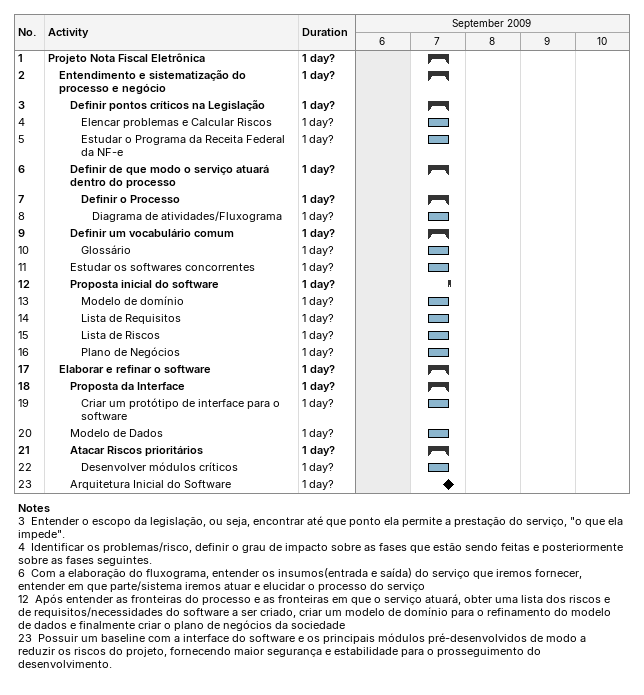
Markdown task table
| ID | Level | Task | Duration | Start | Finish |
|---|---|---|---|---|---|
| 1 | 1 | **Projeto Nota Fiscal Eletrônica** | 1d? | 2009-09-07 | 2009-09-07 |
| 2 | 2 | **Entendimento e sistematização do processo e negócio** | 1d? | 2009-09-07 | 2009-09-07 |
| 3 | 3 | **Definir pontos críticos na Legislação** | 1d? | 2009-09-07 | 2009-09-07 |
| 4 | 4 | Elencar problemas e Calcular Riscos | 1d? | 2009-09-07 | 2009-09-07 |
| 5 | 4 | Estudar o Programa da Receita Federal da NF-e | 1d? | 2009-09-07 | 2009-09-07 |
| 6 | 3 | **Definir de que modo o serviço atuará dentro do processo** | 1d? | 2009-09-07 | 2009-09-07 |
| 7 | 4 | **Definir o Processo** | 1d? | 2009-09-07 | 2009-09-07 |
| 8 | 5 | Diagrama de atividades/Fluxograma | 1d? | 2009-09-07 | 2009-09-07 |
| 9 | 3 | **Definir um vocabulário comum** | 1d? | 2009-09-07 | 2009-09-07 |
| 10 | 4 | Glossário | 1d? | 2009-09-07 | 2009-09-07 |
| 11 | 3 | Estudar os softwares concorrentes | 1d? | 2009-09-07 | 2009-09-07 |
| 12 | 3 | **Proposta inicial do software** | 1d? | 2009-09-07 | 2009-09-07 |
| 13 | 4 | Modelo de domínio | 1d? | 2009-09-07 | 2009-09-07 |
| 14 | 4 | Lista de Requisitos | 1d? | 2009-09-07 | 2009-09-07 |
| 15 | 4 | Lista de Riscos | 1d? | 2009-09-07 | 2009-09-07 |
| 16 | 4 | Plano de Negócios | 1d? | 2009-09-07 | 2009-09-07 |
| 17 | 2 | **Elaborar e refinar o software** | 1d? | 2009-09-07 | 2009-09-07 |
| 18 | 3 | **Proposta da Interface** | 1d? | 2009-09-07 | 2009-09-07 |
| 19 | 4 | Criar um protótipo de interface para o software | 1d? | 2009-09-07 | 2009-09-07 |
| 20 | 3 | Modelo de Dados | 1d? | 2009-09-07 | 2009-09-07 |
| 21 | 3 | **Atacar Riscos prioritários** | 1d? | 2009-09-07 | 2009-09-07 |
| 22 | 4 | Desenvolver módulos críticos | 1d? | 2009-09-07 | 2009-09-07 |
| 23 | 3 | Arquitetura Inicial do Software | 1d? | 2009-09-07 | 2009-09-07 |

Notes
- 3: Entender o escopo da legislação, ou seja, encontrar até que ponto ela permite a prestação do serviço, "o que ela impede".
- 4: Identificar os problemas/risco, definir o grau de impacto sobre as fases que estão sendo feitas e posteriormente sobre as fases seguintes.
- 6: Com a elaboração do fluxograma, entender os insumos(entrada e saída) do serviço que iremos fornecer, entender em que parte/sistema iremos atuar e elucidar o processo do serviço
- 12: Após entender as fronteiras do processo e as fronteiras em que o serviço atuará, obter uma lista dos riscos e de requisitos/necessidades do software a ser criado, criar um modelo de domínio para o refinamento do modelo de dados e finalmente criar o plano de negócios da sociedade
- 23: Possuir um baseline com a interface do software e os principais módulos pré-desenvolvidos de modo a reduzir os riscos do projeto, fornecendo maior segurança e estabilidade para o prosseguimento do desenvolvimento.
